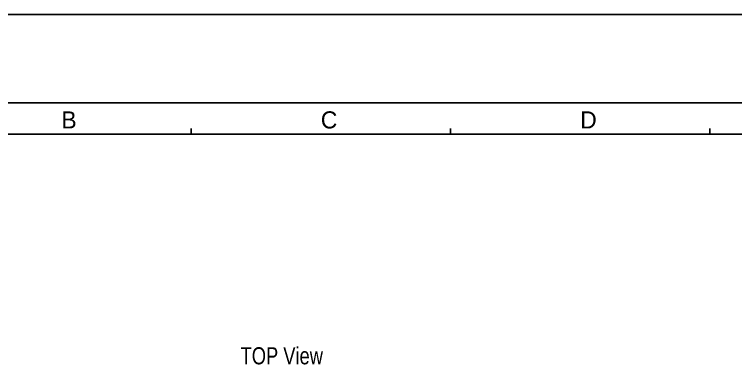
# Model space of a CAD drawing. Header units: millimetres. Extents: x 0 to 420, y 0 to 297.
# Drawn here: x 83.5 to 210, y 235.6 to 297 of the extents above; entities that cross this region are included whole.
import ezdxf

# ---------------------------------------------------------------- set-up
doc = ezdxf.new("R2010")
doc.units = ezdxf.units.MM
doc.header["$LTSCALE"] = 23.1
doc.layers.get('0').update_dxf_attribs({"linetype": 'CONTINUOUS'})
doc.layers.add('DETAIL', color=7, linetype='CONTINUOUS')
doc.styles.get("Standard").update_dxf_attribs({"font": 'txt', "width": 0.8})
doc.styles.add('TEXTSTYLE_2', font='txt')

msp = doc.modelspace()

# ---------------------------------------------------------------- linework, layer by layer
at = {"color": 7, "linetype": 'CONTINUOUS'}
msp.add_line((0, 297), (420, 297), dxfattribs=at)
at = {"color": 4, "linetype": 'CONTINUOUS'}
for p, q in [((19, 281.5), (401, 281.5)), ((23.5, 276), (396, 276)), ((114.5, 276), (114.5, 277)), ((160, 276), (160, 277)), ((205.5, 276), (205.5, 277))]:
    msp.add_line(p, q, dxfattribs=at)

# ---------------------------------------------------------------- texts
at = {"color": 2, "linetype": 'CONTINUOUS', "char_height": 3, "width": 3, "attachment_point": 1, "line_spacing_factor": 0.9, "style": 'TEXTSTYLE_2'}
for s, insert in [('B', (91.75, 280)), ('C', (137.25, 280)), ('D', (182.75, 280))]:
    msp.add_mtext(s, dxfattribs=dict(at, insert=insert))
at = {"layer": 'DETAIL', "color": 2, "linetype": 'CONTINUOUS', "insert": (123.18, 238.63), "char_height": 3, "width": 19.2, "attachment_point": 1, "line_spacing_factor": 0.9}
msp.add_mtext('TOP View', dxfattribs=at)

doc.saveas('drawing.dxf')
